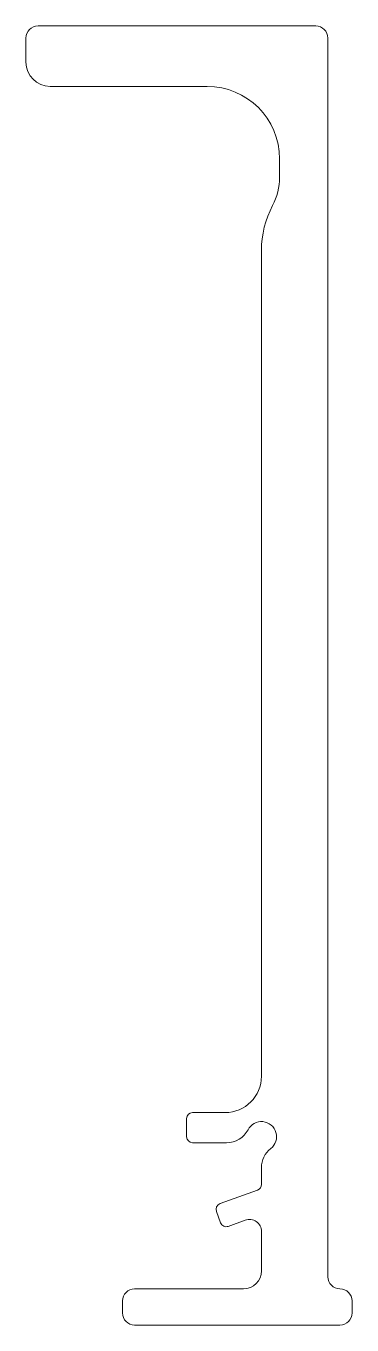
# Model space of a CAD drawing. Header units: millimetres. Extents: x -8 to 19, y 0 to 108.
import ezdxf

# ---------------------------------------------------------------- set-up
doc = ezdxf.new("R2010")
doc.units = ezdxf.units.MM
doc.layers.add('4', color=7, linetype='Continuous', true_color=0xffffff)

msp = doc.modelspace()

# ---------------------------------------------------------------- linework, layer by layer
at = {"layer": '4', "color": 163, "linetype": 'Continuous', "lineweight": 18}
for p, q in [((16, 107.6), (-7, 107.6)), ((-8, 104.6), (-8, 106.6)), ((17, 106.6), (17, 4)), ((7, 102.6), (-6, 102.6)), ((13, 96.6), (13, 95.062836)), ((11.5, 89.000658), (11.5, 20.6)), ((5.8, 17.6), (8.5, 17.6)), ((5.3, 15.6), (5.3, 17.1)), ((5.8, 15.1), (8.616859, 15.1)), ((11.5, 13.038262), (11.5, 11.650104)), ((8.07292, 10.052645), (11.17101, 11.180257)), ((7.774084, 9.411789), (8.116104, 8.472096)), ((8.75696, 8.17326), (10.15798, 8.683189)), ((11.5, 7.743496), (11.5, 4.5)), ((10, 3), (1, 3)), ((0, 1), (0, 2)), ((19, 2), (19, 1)), ((1, 0), (18, 0))]:
    msp.add_line(p, q, dxfattribs=at)
for centre, radius, start, end in [((-7, 106.6), 1, 90, 180), ((16, 106.6), 1, 0, 90), ((-6, 104.6), 2, 180, 270), ((7, 96.6), 6, 0, 90), ((8, 95.062836), 5, 332.204228, 0), ((19.5, 89.000658), 8, 152.204228, 180), ((8.5, 20.6), 3, 270, 0), ((5.8, 17.1), 0.5, 90, 180), ((8.616859, 17.1), 2, 270, 332.513574), ((11.5, 15.6), 1.25, 307.979872, 152.513574), ((5.8, 15.6), 0.5, 180, 270), ((13.5, 13.038262), 2, 127.979872, 180), ((11, 11.650104), 0.5, 290, 0), ((8.24393, 9.582799), 0.5, 110, 200), ((10.5, 7.743496), 1, 360, 110), ((8.58595, 8.643106), 0.5, 200, 290), ((10, 4.5), 1.5, 270, 0), ((18, 4), 1, 180, 270), ((1, 2), 1, 90, 180), ((18, 2), 1, 0, 90), ((1, 1), 1, 180, 270), ((18, 1), 1, 270, 0)]:
    msp.add_arc(centre, radius, start, end, dxfattribs=at)

doc.saveas('drawing.dxf')
